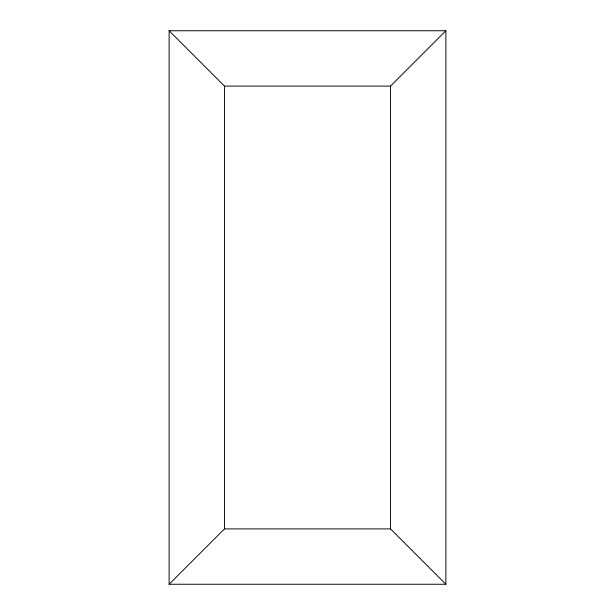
<?xml version="1.0" encoding="UTF-8"?>
<svg xmlns="http://www.w3.org/2000/svg" width="615" height="615" viewBox="0 0 615 615"><rect width="100%" height="100%" fill="white"/><g stroke="black" fill="none" stroke-linecap="round" stroke-linejoin="round"><path stroke-width="0.92" d="M445.875 584.25L390.525 528.9L390.525 86.1L445.875 30.75L169.125 30.75L169.125 584.25L445.875 584.25L445.875 30.75M169.125 584.25L224.475 528.9L224.475 86.1L169.125 30.75M224.475 86.1L390.525 86.1M224.475 528.9L390.525 528.9"/></g></svg>
